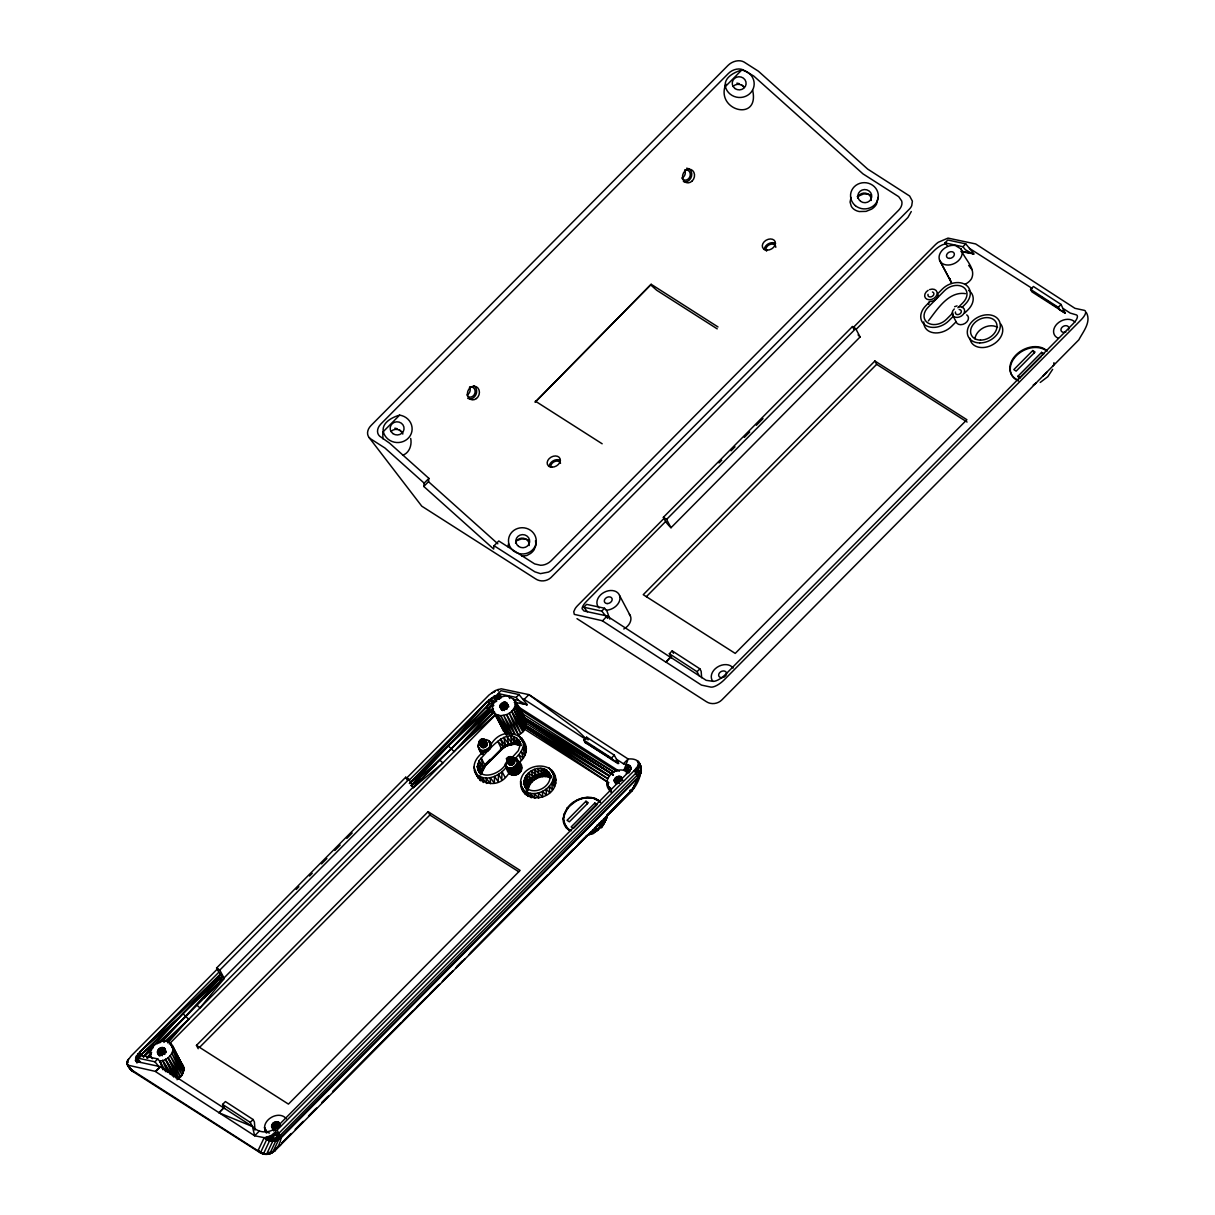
<?xml version="1.0" encoding="UTF-8"?>
<svg xmlns="http://www.w3.org/2000/svg" width="1215" height="1215" viewBox="0 0 1215 1215"><rect width="100%" height="100%" fill="white"/><g stroke="black" fill="none" stroke-linecap="round" stroke-linejoin="round"><path stroke-width="1.5" d="M469.02 954.61L632.058 790.509C640.092 782.43 648.962 757.082 628.155 759.01L528.889 694.631L501.233 688.799L495.948 690.272L489.129 694.904L406.782 777.919M479.986 740.968C485.453 737.156 476.963 744.962 481.991 747.24C477.951 729.106 478.209 754.333 486.683 745.843C488.962 735.531 473.698 739.009 481.535 746.83L479.591 742.517L482.552 739.388M481.003 774.411L483.16 768.427L481.231 758.038L479.105 760.712L481.778 770.735L481.003 774.411L482.385 769.08L485.225 765.875L481.231 758.038C488.476 750.566 508.356 724.079 519.807 742.061C522.708 750.43 512.821 739.009 513.748 736.563L515.084 743.504L521.25 745.494M482.841 740.284C488.719 737.065 493.518 745.463 487.61 748.759L487.564 751.022L483.297 752.131C456.992 771.495 493.928 799.136 509.343 772.467L505.379 764.767L507.49 759.648M196.997 1005.23L200.019 1007.934L224.213 978.44L218.867 972.213L139.664 1052.099L136.429 1056.154L135.472 1060.376L137.234 1061.697L160.122 1066.633L252.431 1126.502C259.813 1134.537 272.236 1133.246 278.782 1125.06L628.307 772.224L629.142 772.801L630.555 768.108L629.856 765.663L623.417 763.764L616.476 759.269M551.337 777.038L546.477 770.006L548.299 776.977L550.744 778.086L546.477 770.006C535.602 763.248 517.529 777.236 526.262 788.9M217.652 968.704L131.068 1056.032L127.469 1060.892L126.907 1063.96L132.283 1071.114L259.6 1152.382C270.14 1159.004 279.617 1148.145 281.075 1137.893L638.027 777.813L639.88 775.367L641.049 766.68L637.359 760.985M277.4 1130.542L281.075 1137.893L275.759 1140.946L272.646 1136.663L272.707 1134.476L634.351 770.477L637.723 766.27L638.726 761.911M481.793 741.53L484.861 747.346L481.732 740.998L483.312 747.635C476.842 743.443 484.77 741.317 481.748 739.449M510.239 757.431C509.768 760.15 502.266 755.609 509.374 762.078L511.53 765.237L509.009 758.676L510.771 765.298C525.032 756.975 496.889 753.482 510.771 765.298C504.346 761.334 512.715 751.508 514.461 761.577L512.578 758.555L508.326 757.036L512.001 757.401M634.351 770.477L638.027 777.813L632.058 790.509L606.452 816.404L601.152 826.565L595.578 831.182L587.999 834.842L597.552 830.361L606.285 818.804L607.363 815.311L632.058 790.509M878.141 197.195L876.486 204.226A12.363 9.128 -28.4 0 1 871.611 209.102L866.082 211.38L859.233 211.547A17.663 13.031 -28.4 0 1 851.366 206.459L850.06 202.07L851.062 197.377M508.037 546.856L508.508 543.637M273.572 1130.952L273.709 1129.206M586.025 835.844L597.476 830.544L603.855 823.816L607.014 816.723C594.667 838.684 605.981 822.828 607.561 814.445L630.782 791.011L635.02 785.224L640.988 772.527L640.806 766.422L637.541 761.122L640.32 765.207L641.307 770.766L640.183 773.682L637.435 774.973L280.483 1135.053L269.517 1140.961L263.549 1153.643L268.302 1154.204L275.106 1150.59M639.88 775.367L281.121 1136.754L275.759 1140.946L272.661 1141.356L270.717 1140.262L270.231 1136.01L272.707 1134.476L276.078 1135.023L279.207 1132.927L636.159 772.861L640.32 765.207L637.541 761.122M204.469 997.682L488.445 711.231L492.698 702.513L489.341 699.567L488.901 703.865L485.666 708.239L422.137 772.315L409.47 783.462L487.169 701.556L494.08 696.301L499.897 694.373M382.786 432.13L382.907 438.797M479.545 740.892L481.246 746.283M508.979 757.613C516.01 755.031 504.984 764.843 508.037 757.401M506.868 759.679L508.979 764.493C505.562 763.081 509.784 755.047 506.868 759.679C507.9 762.868 513.565 760.058 511.804 757.264M423.762 486.44L424.172 483.145L428.895 478.376L389.62 443.186L379.581 436.109A11.679 8.627 -28.4 0 1 380.887 423.989L728.393 73.462A11.679 8.627 -28.4 0 1 742.805 69.711L753.665 75.968L862.954 173.851L897.961 196.207A15.886 11.74 -28.4 0 1 898.796 196.8L901.712 201.007A11.679 8.627 -28.4 0 1 898.614 210.256L551.124 560.798A11.679 8.627 -28.4 0 1 540.599 565.279L534.828 563.957A15.871 11.725 -28.4 0 1 533.917 563.441L498.788 540.979L494.049 545.748L493.655 549.043L423.762 486.44L428.485 481.672L428.895 478.376M651.179 284.295L535.238 402.074L651.179 284.295L717.989 326.941M485.119 740.892L487.002 743.914L483.965 739.464L482.309 740.178C487.868 739.419 482.917 746.147 479.925 743.428M480.046 743.838L482.674 744.294L485.058 742.502L485.013 740.315L482.309 740.178M509.374 762.078L512.502 760.165L512.183 757.477M481.489 741.575L480.441 740.649L482.158 738.948M507.126 761.046L508.69 763.946L506.852 759.132M480.882 739.874L481.505 739.115L481.11 739.935M279.815 1126.351L276.899 1121.627L279.177 1125.986C282.108 1117.633 266.207 1123.632 273.512 1129.479M481.565 744.355L481.155 745.661L479.348 741.833M499.669 706.477C508.933 691.973 509.693 717.457 499.669 706.477L501.294 709.636M508.705 762.671L506.928 760.484C506.154 758.388 509.996 757.461 507.065 759.269M621.928 779.848C621.032 769.657 607.576 784.875 619.088 782.703M512.411 757.173L518.365 750.642L520.217 744.825C513.991 741.013 506.154 744.233 501.749 749.366L503.663 747.164L497.786 741.347L501.749 749.366L500.474 748.926M482.993 753.346L481.58 750.369L483.297 752.131L483.084 750.445L484.937 751.994L484.648 750.187L486.258 751.629L486.197 749.609L487.61 748.759L489.463 749.564L488.794 747.665L490.389 748.41L489.691 746.42C492.242 748.835 491.27 743.216 490.192 742.517L491.285 745.311L490.42 743.762L491.27 745.995L490.253 745.084L490.389 748.41L487.564 751.022L486.197 749.609C480.958 753.33 474.442 746.116 480.046 741.985M597.431 829.891L589.321 833.687C591.751 835.799 598.342 831.455 594.803 827.597M606.953 817.452L607.363 815.311L604.295 823.132M589.913 834.629L588.531 834.659L593.163 832.624L600.438 826.428L601.547 820.717L604.371 821.462L606.239 816.601M507.278 734.27L495.781 714.344L500.808 715.726L506.609 714.617L518.304 734.969C534.296 728.043 519.99 708.649 514.294 699.673L508.538 696.18C500.534 694.889 490.359 702.133 492.774 710.836L506.184 734.771L495.781 714.344L492.774 710.836M514.993 734.285L506.609 714.617C512.229 712.491 517.681 705.687 514.294 699.673L523.984 718.126L613.256 774.821M606.877 816.662L606.574 818.029L607.561 814.445L603.855 823.816M481.854 769.095L480.684 774.881C481.884 768.518 489.311 759.132 481.034 772.907L477.738 763.612L481.656 770.249L483.008 767.607L479.105 760.712L477.252 766.544L481.034 772.907L485.165 765.556L481.778 770.735L481.17 773.925L485.225 765.875L483.145 768.047L481.17 773.439L484.952 766.255L505.744 745.585L511.743 743.291L520.764 745.357M528.16 789.537L523.878 781.017L526.976 790.236L528.16 789.537C529.588 780.638 539.779 774.76 548.299 776.977L550.881 776.415L548.466 771.798L550.668 775.838M610.902 791.755C598.539 780.865 617.114 762.974 628.125 772.801M135.472 1060.376L136.976 1062.73L137.234 1061.697M510.634 743.747C529.132 741.378 501.947 744.582 501.613 749.458L505.82 745.615L503.207 747.301L500.96 749.245L509.389 744.051L507.019 745.099M479.743 740.634L479.469 742.213L481.262 745.008M506.807 759.496L507.004 758.555M520.597 781.382C523.179 760.97 558.687 760.271 555.68 783.356C551.868 802.249 519.185 803.495 520.597 781.382L521.615 784.434M481.11 773.165L481.778 770.735M509.996 757.051L509.313 757.553L511.758 757.082M626.226 771.373L628.201 764.903L624.389 770.538M128.425 1059.222L126.952 1062.411M547.13 773.833L543.88 768.822L545.019 773.272L542.346 776.613L534.296 769.384L535.769 774.699L534.023 780.136L526.186 775.459L528.798 786.849L526.384 787.806L526.551 785.179L530.15 784.222L529.406 781.564L530.363 778.435L535.769 774.699L545.019 773.272L549.696 776.112L545.019 773.272L540.857 768.305L542.027 773.12L547.099 774.927L545.444 776.476L544.077 774.411C535.754 774.092 526.262 780.865 527.158 789.856L523.938 783.751L526.216 788.611M589.867 833.141L595.304 830.62L597.127 825.137L601.152 826.565L606.285 818.804L605.86 820.019M275.759 1140.946L269.791 1153.643L271.279 1153.248L271.887 1151.456M140.53 1056.944L141.396 1054.407L175.522 1021.086M606.012 816.784L604.371 821.462L603.794 818.667M166.941 1041.301L491.468 713.934L492.743 710.38M725.826 84.093C714.86 110.55 759.922 122.624 752.647 90.32M629.659 790.707L631.603 790.935L634.974 784.313M626.591 771.525L629.066 765.253M911.28 211.531L907.909 217.5L550.957 577.581C546.871 581.438 540.159 582.076 535.511 578.811L421.787 506.184L369.284 437.81M592.647 829.982L595.304 830.62L590.505 832.427L274.651 1151.015L271.279 1153.248L269.912 1152.291M277.43 1137.179L279.207 1132.927L275.152 1132.608L278.645 1139.776L272.661 1152.458M509.313 757.553C514.067 755.7 506.761 763.309 507.733 757.75M129.018 1067.939L128.775 1066.512L130.202 1069.352L132.587 1070.476L131.645 1070.658L126.907 1063.96L130.719 1069.337L261.772 1153.232L267.239 1154.25L271.279 1153.248L279.177 1145.699L273.831 1151.076L274.651 1151.015M637.435 774.973L640.761 769.065L638.619 764.387L640.32 765.207M159.636 1042.91L219.414 982.616L222.178 976.359L216.634 979.624L153.105 1043.7L141.396 1054.407L137.827 1054.149L137.978 1055.577L136.429 1056.154L137.978 1061.94M629.552 771.631L630.95 768.442L629.856 765.663L626.196 773.196M268.302 1154.204L264.262 1154.204L258.036 1150.605L261.772 1153.232L258.036 1150.605L264.126 1137.802L270.231 1136.01L272.646 1136.663L276.078 1135.023M280.483 1135.053L278.113 1138.911L272.661 1141.356L266.677 1154.053L260.207 1152.731M623.887 770.386L628.155 759.01L623.417 763.764M508.933 759.238L507.885 761.41L509.45 764.903L507.506 761.501M567.982 808.172C574.027 797.906 590.961 793.334 600.423 801.748L591.811 797.587L582.35 798.149L573.131 802.386C564.322 808.674 558.323 823.102 569.303 830.392L563.563 822.57L563.73 814.612L567.982 808.172L567.192 807.99L563.061 818.697L566.296 827.749L571.354 830.756M928.412 320.866C937.281 309.385 948.581 291.038 965.469 293.635M1052.646 369.33L1047.786 376.696L1040.207 382.452M481.732 770.492L484.998 765.161M490.587 699.886L491.695 697.774L499.152 699.157L501.157 697.577L500.671 695.846L496.343 695.238L499.152 699.157M136.49 1061.151L137.432 1059.404L135.564 1057.946L136.976 1062.73M481.125 740.254L479.393 741.469M506.974 758.874L507.46 757.826M455.762 738.401L488.901 703.865L492.698 702.513L494.657 699.05L500.671 695.846M631.603 790.935L633.911 788.064M628.307 772.224L629.765 770.037M216.634 979.624L220.355 974.233L139.664 1052.099L143.522 1056.807L151.571 1049.866M489.341 699.567L492.698 702.513L496.662 701.313L494.08 696.301L497.375 697.106L498.226 694.646M638.072 776.674L640.988 772.527M509.343 772.467L505.805 765.936L510.604 774.365L507.688 767.622L512.7 775.292L509.024 768.032L513.96 775.398L510.528 768.108L515.297 775.261L512.107 767.85L516.633 774.897L513.641 767.273L517.909 774.304L515.054 766.422L519.078 773.515L516.254 765.329L520.87 771.51L517.15 764.083L521.417 770.371L517.863 761.425L521.66 768.138L517.636 760.18C531.608 771.859 506.913 783.933 506.306 765.921L505.379 764.767C510.163 776.005 525.928 757.067 511.864 757.522M153.075 1047.725L143.522 1056.807L153.105 1043.7M485.635 742.684L484.299 739.419L482.795 739.768M507.764 757.507L508.553 757.598L507.43 758.631M1052.843 366.125A26.031 13.775 39.5 0 0 1053.587 365.396L1053.967 362.678M479.621 741.606C481.915 738.295 477.814 744.415 482.644 742.517C486.289 741.12 482.082 737.794 482.598 739.601M512.73 743.853L516.39 743.458L506.078 746.101L500.534 739.085L503.466 746.8L483.008 767.607M626.819 773.621L631.177 768.715L630.57 766.619M439.876 760.226L442.883 762.929L413.328 787.669L411.293 785.589L422.137 772.315M278.645 1139.776L281.121 1136.754M147.03 1057.779L151.617 1052.372M518.091 763.658C542.315 743.671 506.716 718.794 491.103 744.263M167.837 1042.926L185.075 1023.015M493.822 705.52L491.027 706.28L487.169 701.556L452.026 742.168L409.47 783.462M567.192 807.99L577.565 799.85L587.179 797.374L595.168 798.437L600.605 802.583M479.849 740.618L480.593 739.738M508.326 757.537L508.584 757.917M162.613 1041.27L222.178 976.359L183.009 1013.553L143.522 1056.807M492.121 709.985L454.091 751.629L448.289 745.934L491.027 706.28L485.666 708.239M421.195 779.073L411.293 785.589L448.289 745.934M147.167 1057.749L151.04 1053.633M411.293 785.589L451.084 748.911L491.027 706.28M220.355 974.233L179.258 1017.32L139.664 1052.099M167.351 1041.331L181.339 1026.781M436.139 763.992L413.328 787.669L408.923 779.331L405.704 777.236L216.589 968.006L218.867 972.213M609.96 812.607L630.782 791.011L630.296 789.902M1053.572 365.381L1078.844 339.82C1082.929 331.938 1091.343 322.309 1086.575 312.938M383.302 431.598L399.629 415.135A14.595 13.79 4.6 0 1 412.128 429.214A14.595 13.79 4.6 0 1 398.945 442.503A14.595 13.79 4.6 0 1 383.302 431.598C381.601 422.623 392.46 417.125 399.629 415.135M725.37 86.554L741.697 70.075A14.595 13.79 4.6 0 1 754.181 84.154A14.595 13.79 4.6 0 1 741.013 97.443A14.595 13.79 4.6 0 1 725.37 86.554C723.669 77.563 734.513 72.065 741.697 70.075M663.36 517.317L852.474 326.546L855.709 328.642L860.099 336.965L670.999 527.735A12.15 3.113 44.8 0 1 665.638 521.524L663.36 517.317L666.595 519.413L670.999 527.735M296.232 889.426L298.89 886.737M309.552 876L312.209 873.312M321.535 863.895L326.865 858.519M334.854 850.47L340.185 845.093M346.837 838.365L352.168 833.004M664.423 518L577.854 605.343A10.859 3.903 -39.4 0 0 575.196 608.533L573.738 611.722L574.315 614.38L602.184 620.698L665.881 662.145L670.498 657.178L665.881 662.145M719.037 462.915L721.695 460.227M731.02 450.826L735.014 446.801M744.339 437.4L749.67 432.024M756.337 425.296L762.99 418.583M853.568 327.215L934.806 245.263A10.859 3.903 -39.4 0 1 938.314 242.241L948.019 238.11L975.675 243.942L1074.941 308.321L1084.327 310.341A12.15 4.359 -39.4 0 1 1081.137 319.773L724.186 679.853A12.15 4.359 -39.4 0 1 710.912 687.113L701.435 685.093L665.774 661.947M219.414 982.616L224.213 978.44L219.809 970.102L408.923 779.331M666.595 519.413L855.709 328.642M409.288 780.106L487.169 701.556M665.638 521.524L586.45 601.41A11.679 4.192 -39.4 0 0 582.076 608.761L584.02 611.008L606.908 615.929L670.604 657.376M856.074 329.417L933.955 250.867A11.679 4.192 -39.4 0 1 943.129 244.549L946.682 243.683M140.682 1062.442L136.976 1057.931L139.816 1055.076L157.783 1058.933L160.243 1061.94L163.038 1069.823M500.656 696.559L498.18 693.568L501.02 690.697L518.987 694.57L527.219 704.594L514.218 702.316M587.468 611.753L583.762 607.242L586.602 604.371L604.569 608.244L607.029 611.251L609.824 619.118M947.427 245.87L944.966 242.878L947.806 240.008L965.773 243.881L974.005 253.905L961.004 251.627M169.31 1043.958L495.431 714.982M136.976 1057.931L154.943 1061.804L157.783 1058.933M498.18 693.568L516.147 697.425L518.987 694.57M583.762 607.242L601.729 611.115L604.569 608.244M944.966 242.878L962.933 246.736L965.773 243.881M160.122 1066.633L155.398 1071.402L127.529 1065.069L132.283 1071.114L134.455 1071.964L131.645 1070.658M522.693 699.081L524.166 699.4L528.889 694.631L576.153 729.197L586.268 738.887M602.427 620.986L607.06 616.035M196.45 1045.371L428.12 811.681L520.111 870.411L288.441 1104.101L196.45 1045.371L198.212 1048.712M874.906 360.992L643.236 594.682L735.227 653.412L966.897 419.722L874.906 360.992L876.668 364.333L967.079 422.045M199.549 1047.376L429.882 815.022L428.12 811.681M646.334 596.687L876.668 364.333M483.646 765.906L490.116 759.375M506.048 763.582C501.233 773.56 479.849 782.096 477.252 766.544L480.487 773.955M952.833 312.893L946.47 319.317A13.897 10.403 -27.8 0 1 927.789 322.871A13.897 10.403 -27.8 0 1 928.017 307.349L944.556 290.658A13.897 10.403 -27.8 0 1 963.252 287.104A13.897 10.403 -27.8 0 1 963.024 302.626L957.921 307.76M514.082 759.314C520.096 754.363 526.93 745.448 521.417 737.748L526.414 748.774L523.528 744.188L526.156 752.039L522.906 747.848L524.986 755.365L521.205 751.478L523.437 757.917L518.547 754.819L521.432 760.271M953.228 314.093A6.607 4.951 -27.8 0 0 953.243 316.31L948.778 320.821A17.375 13.016 -27.8 0 1 925.42 325.255A17.375 13.016 -27.8 0 1 925.708 305.846L930.082 301.442A6.607 4.951 -27.8 0 0 936.188 298.936A6.607 4.951 -27.8 0 0 937.874 293.574L942.248 289.155A17.375 13.016 -27.8 0 1 965.606 284.72A17.375 13.016 -27.8 0 1 965.333 304.115L961.976 307.501M966.73 314.867A6.607 4.875 -28.4 0 1 965.181 323.312A6.607 4.875 -28.4 0 1 956.129 321.778L951.664 326.273A17.375 12.818 -28.4 0 1 933.454 332.743A17.375 12.818 -28.4 0 1 923.795 321.823M964.862 312.954L968.218 309.582A17.375 12.833 -28.4 0 0 968.583 290.355M224.745 1108.536L222.573 1104.42L225.413 1101.565L253.1 1119.516L254.391 1121.961L254.983 1130.087M583.777 740.057L586.617 737.201L614.304 755.153L618.602 763.293L585.068 742.502L583.777 740.057L611.464 758.008L612.755 760.453M671.531 657.847L669.359 653.731L672.199 650.875L699.886 668.827L701.161 671.272L701.647 677.773M1030.563 289.367L1033.403 286.497L1061.09 304.464L1064.963 313.03L1059.541 309.764L1058.25 307.319L1030.563 289.367L1031.854 291.797L1064.963 313.03M218.989 1112.651L223.727 1107.883L219.095 1112.834L252.431 1126.502L254.664 1135.782L269.988 1138.789L278.113 1138.911M585.068 742.502L593.998 747.331M252.431 1126.502L250.26 1122.387L253.1 1119.516M611.464 758.008L614.304 755.153M1063.262 308.58L1070.202 313.075L1076.627 314.974A11.679 4.192 -39.4 0 1 1073.058 323.828L725.568 674.371A11.679 4.192 -39.4 0 1 713.418 681.372L706.173 680.324L699.217 675.798L697.045 671.698L699.886 668.827M1058.25 307.319L1061.09 304.464M259.387 1131.013L254.664 1135.782L155.642 1071.676L160.365 1066.907M585.964 801.232L567.056 820.322L569.364 821.811L588.273 802.735L585.964 801.232L587.301 803.768M1032.75 350.543L1013.826 369.618L1016.135 371.122L1035.043 352.046L1032.75 350.543L1034.071 353.064M594.818 803.069L571.172 826.914L573.48 828.402L597.127 804.558L594.818 803.069L596.094 805.484M1041.285 356.511L1019.233 378.64L1017.957 376.225L1041.604 352.365L1043.913 353.869M308.564 1116.053L315.247 1109.31M327.26 1097.175L321.929 1102.567L328.642 1095.9M400.737 1023.076L332.606 1091.784L439.602 984.211M403.41 1020.372L412.751 1010.941M416.76 1006.901L426.116 997.469M430.125 993.43L438.144 985.335M443.475 979.943L450.157 973.215M456.84 966.472L462.186 961.08M470.205 953L547.676 874.846M550.349 872.157L561.041 861.374M563.699 858.671L573.055 849.239M578.401 843.848L585.083 837.12M596.383 826.595L599.921 823.041M308.595 1116.099L316.614 1108.019M442.275 981.523L452.982 970.755M455.655 968.066L465.011 958.65M461.579 744.096L494.49 711.929M508.371 759.147L507.992 758.798M451.084 748.911L492.014 709.894M157.16 1043.822L185.789 1016.53L188.811 1019.248L163.888 1042.409M147.273 1057.84L151.419 1053.982M163.174 1069.033L159.727 1060.877C169.432 1061.713 179.486 1046.069 167.67 1041.65C158.558 1038.46 144.919 1049.881 152.452 1058.66M457.842 747.863L495.325 714.739M173.851 1077.143L165.453 1059.328L178.104 1079.026L182.189 1075.123L184.133 1068.684L172.803 1046.252L184.133 1068.684L173.229 1048.545L184.027 1070.886L172.925 1050.99L183.313 1073.149L171.907 1053.451L182.189 1075.123L170.252 1055.744L180.655 1076.946L168.05 1057.749L178.104 1079.026L177.01 1079.679M501.643 748.683L508.629 744.051L507.171 736.351L511.743 743.291L510.589 736.077L514.811 743.14L508.751 744.248L503.572 746.997L484.648 766.27L480.259 772.33M501.719 748.865L508.872 744.415L517.651 743.626L516.466 737.794L520.339 743.626M501.795 749.169C506.488 744.598 513.839 741.53 520.096 744.719L516.466 737.794M1052.798 366.095L1037.291 381.738A26.047 22.872 53.8 0 1 1036.122 383.029M263.549 1153.643L260.602 1152.473L266.571 1139.792L272.646 1136.663M276.048 1148.6L280.635 1145.016M491.468 713.934L494.353 711.747M506.078 746.131L512.244 743.869L520.385 745.099C513.991 741.196 506.458 745.084 501.355 749.412C505.956 744.947 512.882 742.486 519.139 744.248M954.625 306.696L957.055 305.876M480.973 739.464C477.009 744.704 487.898 739.813 481.398 739.252M147.425 1058.128L150.523 1056.154M857.228 196.572L863.774 193.899L868.588 194.279A13.289 9.811 -28.4 0 1 870.988 195.372M595.73 831.774L593.163 832.624M1033.19 385.079L1036.106 382.998L721.892 699.886C717.898 703.956 711.2 704.867 706.386 701.693L576.988 618.663M488.445 711.231L493.381 708.588M276.792 1127.991L277.764 1127.49M529.406 781.564L527.462 782.506L526.551 785.179L524.637 778.192L527.462 782.506L530.363 778.435L528.404 772.968L536.164 778.739L538.883 773.606L537.592 768.503L542.027 773.12L539.202 777.372L531.168 770.902L532.884 776.339L531.623 779.073L532.124 781.792L529.406 781.564L526.186 775.459M590.186 832.791L595.304 830.62M517.15 540.356L521.706 538.959L526.535 539.339A13.289 9.811 -28.4 0 1 528.935 540.417M491.528 692.945L494.854 691.593L493.73 691.472M265.796 1137.726L267.877 1137.119L269.988 1138.789M402.605 455.245C409.379 453.074 412.113 444.903 410.685 438.433M509.753 757.841C515.798 756.11 509.829 764.827 507.004 760.636M639.5 771.935L636.159 772.861L636.265 768.336L640.183 773.682M508.842 756.915L509.617 756.611M509.343 744.673L515.373 743.732L520.233 744.932M263.275 1153.977L267.239 1154.25M482.963 740.239L486.987 745.19L485.043 741.499L482.917 740.497M510.406 757.902L514.431 762.853L512.502 759.162L510.376 758.16M521.934 556.227L526.87 555.483L530.484 553.508A12.302 9.082 -28.4 0 0 534.084 549.818L535.937 545.231L535.526 540.645M481.854 739.13L484.557 739.738M509.298 756.793L511.424 757.127M484.952 766.255L484.208 766.149L505.622 745.387L503.739 737.384L509.222 744.734L517.939 744.005M482.811 740.77L486.683 745.843L485.058 742.502M510.27 758.433L513.034 764.615L509.844 758.904M274.62 1140.657L267.103 1139.579L263.852 1137.756M497.375 697.106L501.157 697.577L498.606 695.345M264.004 1137.923L269.517 1140.961L272.661 1141.356M274.742 1128.386L271.978 1126.594M482.552 738.917L483.737 739.16M510.011 756.581L511.181 756.823M969.479 248.392L1032.416 288.578M961.429 251.186L968.613 252.735M513.353 699.293L518.623 700.432L526.794 705.019M520.035 703.045L527.219 704.594M736.898 83.136L739.191 83.638M394.845 428.181L397.123 428.682M482.628 741.013L485.575 746.952L483.403 744.02M510.087 758.676L514.127 763.506L512.502 760.165M639.333 766.771L637.723 766.27L638.148 769.778M266.632 1132.061L269.502 1133.048M961.08 248.984L955.309 245.491A12.15 9.113 -27.8 0 0 939.165 256.228A12.15 9.113 -27.8 0 0 952.439 264.278A12.15 9.113 -27.8 0 0 961.08 248.984C963.51 258.567 976.526 267.923 971.56 278.63A12.15 8.976 -28.4 0 1 965.09 284.264M513.094 760.347L511.409 756.915M159.362 1055.774L157.616 1052.479C159.59 1056.731 167.336 1052.615 164.906 1048.606C160.896 1044.809 154.214 1051.841 159.256 1055.622M519.185 765.177L521.341 767.136L516.086 758.251L517.636 761.714M503.678 747.65L502.813 746.906M973.579 254.33L965.409 249.743L962.933 246.736M136.429 1056.154L138.875 1057.521M269.517 1140.961L266.039 1137.863M611.388 788.9L607.773 785.877L611.312 792.286M608.958 776.005L525.974 725.628L514.841 706.659L524.774 729.319L608.624 782.84M521.918 716.075L613.362 774.821L521.918 716.075L613.666 772.163M613.211 774.927L525.153 720.328L515.206 701.784L525.898 723.092L608.958 775.671M514.841 706.659L525.594 727.527L607.303 778.496M717.215 328.87L656.632 290.203L651.073 285.221M535.359 401.147L602.154 443.779M516.876 705.93L619.285 771.297M517.605 708.072L616.81 771.404M519.321 711.671L613.727 771.935M429.882 815.022L518.714 871.732M607.576 778.375L525.974 725.628L515.388 704.168L525.898 723.092M1039.235 295.64L1042.318 297.629M1045.386 299.634L1050.003 302.626M1053.086 304.616L1059.237 308.61M1062.305 310.6L1065.388 312.604M1017.957 376.225L1020.266 377.713M669.359 653.731L697.045 671.698M670.498 657.178L699.217 675.798M524.166 699.4L585.645 739.267M598.6 750.323L612.451 759.299M615.519 761.289L618.602 763.293M590.49 745.767L618.177 763.719M527.432 790.783L524.834 786.211C532.595 797.055 553.068 786.743 549.757 774.077L551.2 777.524M216.589 968.006L219.809 970.102M222.573 1104.42L250.26 1122.387M268.895 1152.382L269.669 1152.883M609.064 775.443L525.153 720.328L514.264 699.946L523.984 718.126M525.594 727.527L608.7 782.657M128.167 1062.624L127.469 1060.892M741.393 84.716L743.216 86.128M399.325 429.761L402.757 432.95M258.036 1150.605L260.982 1152.914M968.689 265.386L971.939 269.639M521.812 741.044L524.181 743.109L518.835 735.409L521.068 739.646M428.485 481.672L497.846 543.804M424.172 483.145L384.882 447.955L370.833 438.995A13.942 10.297 -28.4 0 1 370.438 438.721A12.15 8.976 -28.4 0 1 371.046 425.508L727.998 65.428A12.15 8.976 -28.4 0 1 743.914 61.965A13.912 10.267 -28.4 0 1 744.339 62.223L758.388 71.199L867.677 169.082L909.655 196.04L912.389 201.174L911.751 205.593A10.874 8.034 -28.4 0 1 909.26 209.253L552.309 569.334A10.874 8.034 -28.4 0 1 548.405 572.113L540.447 573.632L534.889 571.84L494.049 545.748M483.95 739.252L486.714 743.383L485.013 740.315M130.552 1068.562L132.587 1070.476M286.345 1118.757C278.22 1108.946 258.385 1121.916 266.51 1132.987L264.9 1129.965L266.1 1132.046M630.555 768.108L631.177 768.715L629.856 765.663M183.009 1013.553L185.789 1016.53M137.432 1059.404L139.436 1061.667M505.349 763.476L506.458 764.782M601.729 611.115L607.697 618.374M516.147 697.425L518.623 700.432M154.943 1061.804L158.649 1066.314M484.739 739.813L486.243 742.957M511.515 761.273L513.656 764.114L512.077 760.757M484.071 743.61L486.197 746.45L484.633 743.094M510.118 761.957L512.305 765.01L510.847 761.683M548.831 767.622L555.27 777.053L551.337 769.854L553.706 774.426M483.281 739.358L484.861 741.575M546.477 770.006L550.881 776.415M481.93 744.415L484.086 747.574L482.674 744.294M611.099 790.312L609.292 787.639L610.856 790.798M512.76 759.527L514.553 762.2L512.851 758.904M485.317 741.864L487.094 744.537L485.393 741.241M167.457 1072.374L162.613 1060.391L172.439 1075.776M620.349 781.382L618.162 776.431L620.88 780.729M278.053 1126.669L275.866 1121.718L278.584 1126.032M483.175 754.667L480.229 749.959L482.507 754.424M621.138 779.483L619.194 776.339L621.472 780.683M483.084 750.445L484.117 752.115M182.539 1064.887L183.617 1066.649L169.948 1042.698L173.912 1051.051M508.022 761.835L510.057 765.192L508.66 762.033M480.578 744.172L482.598 747.529L481.216 744.37M481.596 754.302L479.135 749.245L481.58 753.33M621.883 779.407L620.136 776.491L621.776 779.59M280.468 1126.153L277.84 1121.779L280.285 1126.427M615.914 782.931L614.304 779.59L616.157 782.733M518.304 734.969L509.328 713.205L520.734 733.556L511.712 711.322L523.437 731.126L513.581 709.089L524.774 729.319M512.107 734.817L500.808 715.726L509.738 734.771M274.438 1129.889L272.008 1124.893L274.787 1129.585M509.541 734.741L498.12 715.331L507.384 734.24M514.78 734.361L503.709 715.483L512.335 734.802M490.617 744.886L488.627 740.588L491.042 744.719M478.725 747.21L482.006 752.829M619.058 783.341L616.172 777.236L618.997 782.111M517.453 762.169L514.856 757.674L516.238 760.575M276.762 1128.644L273.876 1122.539L276.701 1127.399M617.539 782.536L615.352 777.919L618.177 782.855M275.243 1127.824L273.056 1123.207L275.881 1128.158M610.401 789.811L606.938 783.721L610.872 791.451M480.274 773.894L477.662 769.292L479.393 772.664M165.453 1059.328L176.114 1078.115M617.478 783.645L614.714 778.724L616.992 783.174M484.36 739.601C486.106 742.395 480.441 745.205 479.409 742.016M275.182 1128.948L272.403 1124.012L275.456 1129.935M477.298 775.671L474.457 770.614L478.497 778.496L473.941 767.166M266.981 1132.031L264.475 1127.55L266.784 1132.35M159.727 1060.877L165.741 1071.676M137.827 1054.149L139.33 1056.853M506.184 734.771L493.108 710.183M491.042 747.043L490.253 745.084L491.149 746.693M619.771 781.564L617.129 776.734L619.544 781.807M508.083 706.158L506.473 702.862L508.189 706.021M504.483 710.593L500.853 703.925L503.906 710.259M502.934 709.712L500.216 704.73L502.554 709.484M277.476 1126.852L274.833 1122.022L277.248 1127.11M164.283 1048.044L165.908 1051.324M162.309 1055.759L158.679 1049.107L161.732 1055.425M160.76 1054.878L158.041 1049.912L160.38 1054.65M511.712 711.322L522.83 731.779M504.984 709.332L501.689 703.257L504.681 709.545M502.509 710.562L499.821 705.611L502.205 710.35M162.81 1054.499L159.514 1048.424L162.506 1054.726M160.334 1055.744L157.631 1050.778L160.016 1055.516M162.613 1060.391L170.297 1074.516M615.823 783.553L614.152 780.47L615.716 783.599M273.512 1128.841L271.856 1125.758L273.421 1128.887M168.05 1057.749L179.152 1078.282M505.941 708.831L502.645 702.741L505.592 708.998M163.752 1054.013L160.471 1047.922L163.417 1054.18M159.271 1054.954L157.494 1051.658L159.104 1054.802M523.058 717.017L514.795 701.602L521.114 714.481L519.367 711.261M506.944 708.542L503.678 702.437L506.883 709.256M491.3 744.628L489.584 741.439L491.133 744.4M164.769 1053.709L161.504 1047.603L164.708 1054.438M614.304 779.59L616.035 782.84M272.008 1124.893L274.605 1129.753M507.141 706.933L504.696 702.346L507.095 707.419M520.946 744.188L518.532 739.662L520.612 743.732M505.805 765.936L509.875 773.606L506.579 766.908C499.973 775.838 485.134 783.037 476.052 773.606L480.532 780.805L478.634 775.945L483.312 782.49L482.036 777.479L486.668 783.447L486 778.086L490.404 783.614L490.268 777.752L494.323 783.007L494.535 776.461L498.18 781.625L498.545 774.335L501.765 779.574L501.992 771.51L504.878 776.977M164.967 1052.114L162.521 1047.527L164.921 1052.585M950.479 280.771L939.559 260.147L951.451 282.594A12.15 8.976 -28.4 0 1 950.1 278.691M619.589 595.563L630.403 615.959M508.083 707.084L505.653 702.498L507.247 705.839M512.457 757.795L514.173 761.046L512.745 758.312M516.254 765.329L520.081 772.558M507.688 767.622L511.561 774.942M165.908 1052.266L163.478 1047.679L165.878 1052.676M1041.604 352.365L1042.88 354.795M953.243 316.31L956.129 321.778M852.474 326.546L853.948 329.341M672.199 650.875L673.475 653.306M620.956 776.856L622.718 780.212M586.617 737.201L588.075 739.935M598.114 799.895L598.615 800.822M508.538 696.18L509.768 698.534M507.08 703.424L508.857 706.781M506.473 702.862L508.083 705.93M495.69 714.967L503.693 731.46M516.086 758.251L519.944 765.556M488.627 740.588L490.222 743.595M479.135 749.245L481.52 753.771M481.611 754.439L477.905 745.813M405.704 777.236L407.177 780.03M278.66 1122.144L280.422 1125.5M169.948 1042.698L175.006 1052.296M179.228 1060.285L180.913 1063.49M128.79 1065.661L130.719 1069.337L128.775 1066.512M616.172 777.236L619.255 783.128M273.876 1122.539L276.959 1128.431M618.162 776.431L620.592 781.093M275.866 1121.718L278.296 1126.381M615.352 777.919L617.676 782.399M273.056 1123.207L275.38 1127.687M606.817 781.321L608.396 784.541M513.581 709.089L523.999 730.443M490.253 745.084L491.088 746.906M639.5 763.582L641.307 770.766M526.475 788.262L527.69 790.965M127.621 1064.963L128.714 1067.423M487.61 748.759L488.293 750.566M486.395 751.584L486.197 749.609L486.79 751.417M599.39 822.828L600.438 826.428M270.93 1151.972L271.279 1153.248M491.695 697.774L492.698 702.513M486.197 749.609L486.547 751.523M276.352 1127.262L276.534 1128.477M498.074 689.406L498.272 691.062M550.972 467.259A5.209 3.842 -28.4 0 1 554.556 461.579A5.209 3.842 -28.4 0 1 560.54 463.264M469.446 387.281A5.209 4.42 -70.2 0 1 475.019 392.81A5.209 4.42 -70.2 0 1 467.486 396.06M469.643 387.236A5.209 4.359 -68.9 0 1 466.894 395.027M766.559 251.156A5.209 3.842 -28.4 0 1 769.672 244.579A5.209 3.842 -28.4 0 1 775.808 247.283M684.577 170.282A5.209 4.42 -70.2 0 1 689.999 172.758A5.209 4.42 -70.2 0 1 687.705 179.41A5.209 4.42 -70.2 0 1 681.873 178.089A5.209 4.359 -68.9 0 0 684.759 170.237M1065.874 332.014A4.161 3.129 -27.8 0 1 1060.984 330.343A4.161 3.129 -27.8 0 1 1064.598 325.817A4.161 3.129 -27.8 0 1 1068.866 328.278M1068.714 329.144A4.161 3.129 -27.8 0 1 1068.304 330.024M1058.174 338.21A12.15 9.113 -27.8 0 1 1057.293 323.676A12.15 9.113 -27.8 0 1 1074.91 322.112M1046.707 372.337A21.536 16.129 -27.8 0 1 1043.169 375.906M1018.565 380.994A21.536 16.129 -27.8 0 1 1015.3 356.861A21.536 16.129 -27.8 0 1 1045.386 350.133M722.561 677.606A4.161 3.129 -27.8 0 1 718.779 674.188A4.161 3.129 -27.8 0 1 724.626 671.09A4.161 3.129 -27.8 0 1 725.37 676.117M724.535 676.785A4.161 3.129 -27.8 0 1 723.578 677.302M712.886 681.357A12.15 9.113 -27.8 0 1 717.245 667.187A12.15 9.113 -27.8 0 1 733.131 668.068M1018.124 380.067A21.536 15.901 -28.4 0 1 1016.15 354.826A21.536 15.901 -28.4 0 1 1047.193 351.044M974.946 338.833A13.897 10.267 -28.4 0 1 983.634 327.685A13.897 10.267 -28.4 0 1 997.53 327.397M629.309 614.198A12.15 8.976 -28.4 0 1 623.796 628.99M1000.492 323.737A17.375 12.818 -28.4 0 1 991.334 345.409A17.375 12.818 -28.4 0 1 969.919 338.317M928.776 304.327A6.607 4.875 -28.4 0 1 928.792 302.125M599.238 607.971A12.15 9.113 -27.8 0 1 604.219 592.282A12.15 9.113 -27.8 0 1 619.954 597.066A12.15 9.113 -27.8 0 1 606.498 610.188M860.099 336.965A12.15 3.113 44.8 0 1 858.079 334.884M958.65 306.833A6.607 4.951 -27.8 0 1 964.346 312.498A6.607 4.951 -27.8 0 1 954.884 317.1A6.607 4.951 -27.8 0 1 954.276 308.959M929.627 289.595A6.607 4.951 -27.8 0 1 937.023 294.394A6.607 4.951 -27.8 0 1 927.015 299.27A6.607 4.951 -27.8 0 1 928.139 290.309M959.167 309.536A3.129 2.339 -27.8 0 1 961.217 312.164A3.129 2.339 -27.8 0 1 957.557 314.609A3.129 2.339 -27.8 0 1 955.491 311.982M932.421 291.995A3.129 2.339 -27.8 0 1 933.591 294.941A3.129 2.339 -27.8 0 1 929.855 296.931A3.129 2.339 -27.8 0 1 928.047 294.319M764.296 249.713A6.941 5.133 -28.4 0 1 768.29 243.82A6.941 5.133 -28.4 0 1 775.474 243.425M549.18 466.59A6.941 5.133 -28.4 0 1 553.311 460.743A6.941 5.133 -28.4 0 1 560.464 460.485M733.161 86.326A6.941 6.591 7 0 1 744.127 87.45M391.108 431.386A6.941 6.591 7 0 1 402.818 434.074M515.54 543.166A6.941 6.561 4.6 0 1 523.498 538.215A6.941 6.561 4.6 0 1 529.208 545.52M857.593 198.106A6.941 6.561 4.6 0 1 865.551 193.155A6.941 6.561 4.6 0 1 871.261 200.46M686.627 168.217A6.941 5.878 -70.2 0 1 691.563 176.19A6.941 5.878 -70.2 0 1 683.392 181.567M473.622 385.778A6.941 5.878 -70.2 0 1 475.885 394.784A6.941 5.878 -70.2 0 1 467.669 398.307M553.524 775.975C553.25 790.403 530.925 800.381 521.782 787.882L525.67 794.519L523.847 790.433L528.16 796.478L526.733 792.317L531.289 797.754L530.272 793.38L534.889 798.255L534.236 793.592L538.746 797.982L538.367 792.909L542.665 796.919L542.422 791.39L546.385 795.142L546.127 789.127L549.727 792.742L549.271 786.272L552.491 789.872L551.64 782.976L554.511 786.682L553.098 779.468L555.68 783.356L552.931 772.71L555.954 780.091L553.524 775.975M291.205 1133.565L281.85 1142.996L291.205 1133.58M303.218 1121.43L295.199 1129.525L303.249 1121.475M523.133 789.006L520.673 784.799L523.969 791.983L523.133 789.006M979.67 342.934A17.359 13.016 -27.8 0 0 999.717 322.005A17.359 13.016 -27.8 0 0 972.015 321.626A17.359 13.016 -27.8 0 0 979.67 342.934M607.166 603.582A4.161 3.129 -27.8 0 0 612.071 598.631A4.161 3.129 -27.8 0 0 605.465 598.418A4.161 3.129 -27.8 0 0 607.166 603.582M949.34 258.415A4.161 3.129 -27.8 0 0 954.246 253.449A4.161 3.129 -27.8 0 0 947.639 253.236A4.161 3.129 -27.8 0 0 949.34 258.415M980.49 340.109A13.897 10.403 -27.8 0 0 996.528 323.372A13.897 10.403 -27.8 0 0 974.369 323.069A13.897 10.403 -27.8 0 0 980.49 340.109M735.014 88.543A6.941 6.561 4.6 0 0 746.071 84.169A6.941 6.561 4.6 0 0 736.457 77.259A6.941 6.561 4.6 0 0 735.014 88.543M392.946 433.603A6.941 6.561 4.6 0 0 404.018 429.229A6.941 6.561 4.6 0 0 394.389 422.319A6.941 6.561 4.6 0 0 392.946 433.603M855.421 205.7A13.897 13.122 4.6 0 0 878.096 198.303A13.897 13.122 4.6 0 0 859.795 183.374A13.897 13.122 4.6 0 0 855.421 205.7M860.63 201.341A6.941 6.561 4.6 0 0 871.702 196.967A6.941 6.561 4.6 0 0 862.073 190.056A6.941 6.561 4.6 0 0 860.63 201.341M513.353 550.76A13.897 13.122 4.6 0 0 536.028 543.363A13.897 13.122 4.6 0 0 517.742 528.434A13.897 13.122 4.6 0 0 513.353 550.76M518.577 546.385A6.941 6.561 4.6 0 0 529.634 542.011A6.941 6.561 4.6 0 0 520.02 535.116A6.941 6.561 4.6 0 0 518.577 546.385M692.125 181.05A6.941 5.878 -70.2 0 0 690.895 169.508A6.941 5.878 -70.2 0 0 682.557 177.557A6.941 5.878 -70.2 0 0 692.125 181.05M476.447 398.535A6.941 5.878 -70.2 0 0 476.386 386.78A6.941 5.878 -70.2 0 0 467.395 393.797A6.941 5.878 -70.2 0 0 476.447 398.535M767.227 250.153A6.941 5.133 -28.4 0 0 775.2 241.755A6.941 5.133 -28.4 0 0 764.174 241.755A6.941 5.133 -28.4 0 0 767.227 250.153M551.959 467.152A6.941 5.133 -28.4 0 0 560.13 458.875A6.941 5.133 -28.4 0 0 549.15 458.647A6.941 5.133 -28.4 0 0 551.959 467.152"/></g></svg>
